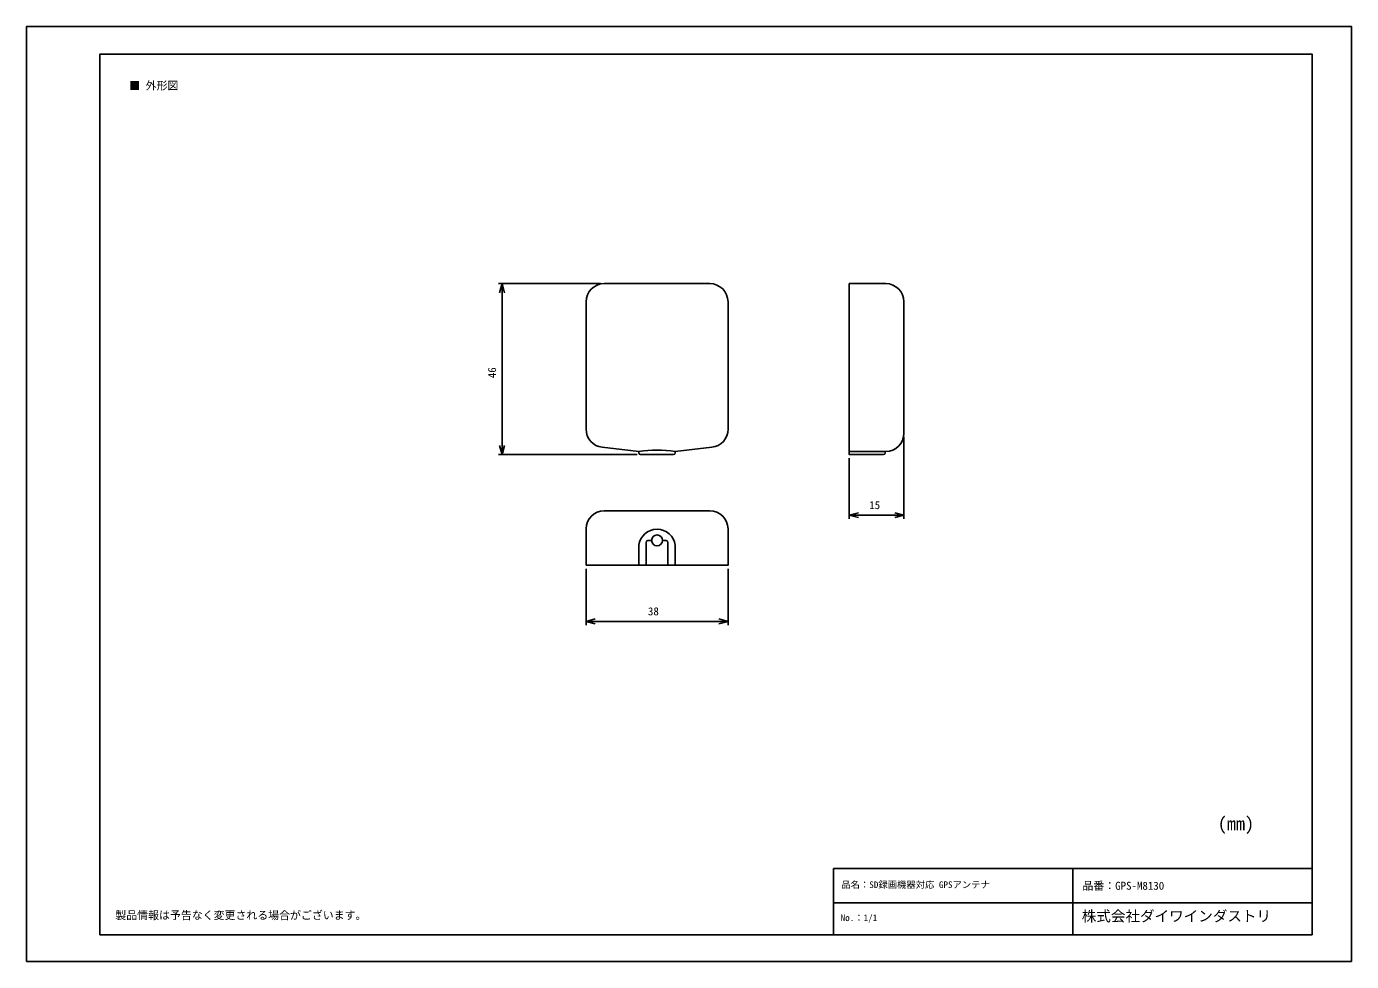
# Model space of a CAD drawing. Units: millimetres on the paper. Extents: x -148 to 216, y -105 to 152.
import ezdxf
from ezdxf.enums import TextEntityAlignment as Align

# ---------------------------------------------------------------- set-up
doc = ezdxf.new("R2010")
doc.units = ezdxf.units.MM
doc.layers.add('0-0_0', color=4, linetype='Continuous')
doc.layers.add('0-2_外形線', color=4, linetype='Continuous')
doc.styles.add('ＭＳ ゴシック', font='')
doc.styles.get('ＭＳ ゴシック').set_extended_font_data('MS Gothic')

msp = doc.modelspace()

# ---------------------------------------------------------------- linework, layer by layer
at = {"layer": '0-0_0'}
for p, q in [((-17.846, 81.337), (-17.846, 78.837)), ((-17.846, 34.337), (-17.846, 36.837)), ((77.528, 17.691), (80.028, 17.691)), ((92.528, 17.691), (90.028, 17.691)), ((5.219, -11.508), (7.719, -11.508)), ((44.219, -11.508), (41.719, -11.508))]:
    msp.add_line(p, q, dxfattribs=at)
for points in [[(-18.516, 78.837), (-17.846, 81.337), (-17.176, 78.837)], [(-17.176, 36.837), (-17.846, 34.337), (-18.516, 36.837)], [(80.028, 17.021), (77.528, 17.691), (80.028, 18.36)], [(90.028, 18.36), (92.528, 17.691), (90.028, 17.021)], [(7.719, -12.178), (5.219, -11.508), (7.719, -10.838)], [(41.719, -10.838), (44.219, -11.508), (41.719, -12.178)]]:
    msp.add_lwpolyline(points, dxfattribs=at)
at = {"layer": '0-2_外形線'}
for p, q in [((9.219, 81.337), (-18.846, 81.337)), ((39.219, 81.337), (10.219, 81.337)), ((-17.846, 78.837), (-17.846, 36.837)), ((5.219, 76.337), (5.219, 41.963)), ((44.219, 41.963), (44.219, 76.337)), ((92.528, 40.193), (92.528, 76.337)), ((5.219, 41.3), (5.219, 42.627)), ((44.219, 42.627), (44.219, 41.3)), ((92.528, 39.193), (92.528, 16.691)), ((19.219, 34.337), (-18.846, 34.337)), ((19.719, 35.193), (9.656, 36.331)), ((19.719, 35.193), (19.719, 34.837)), ((20.219, 34.337), (29.219, 34.337)), ((39.781, 36.331), (29.719, 35.193)), ((29.719, 35.193), (29.719, 34.837)), ((77.528, 35.193), (87.528, 35.193)), ((77.528, 33.336), (77.528, 16.691)), ((39.219, 18.901), (10.219, 18.901)), ((80.028, 17.691), (90.028, 17.691)), ((5.219, 13.901), (5.219, 3.901)), ((19.719, 9.42), (19.719, 3.901)), ((23.219, 10.701), (22.219, 10.701)), ((27.219, 10.701), (26.218, 10.701)), ((29.719, 9.42), (29.719, 3.901)), ((5.219, 2.901), (5.219, -12.508)), ((44.219, 2.901), (44.219, -12.508)), ((7.719, -11.508), (41.719, -11.508)), ((138.951, -79.469), (138.951, -97.657)), ((73.197, -88.905), (204.705, -88.905)), ((-128.377, -97.657), (204.705, -97.657)), ((-148.5, -105), (215.5, -105))]:
    msp.add_line(p, q, dxfattribs=at)
for points in [[(215.5, -105), (215.5, 152), (-148.5, 152), (-148.5, -105)], [(204.705, -97.657), (204.705, 144.365), (-128.377, 144.365), (-128.377, -97.657)], [(87.528, 81.337), (77.528, 81.337), (77.528, 35.193), (87.425, 35.193), (87.425, 34.836)], [(86.925, 34.336), (77.528, 34.336), (77.528, 35.193)], [(5.219, 3.901), (44.219, 3.901), (44.219, 13.901)], [(21.719, 10.201), (21.719, 3.901), (27.719, 3.901), (27.719, 10.201)]]:
    msp.add_lwpolyline(points, dxfattribs=at)
msp.add_lwpolyline([(204.705, -97.657), (73.197, -97.657), (73.197, -79.469), (204.705, -79.469)], close=True, dxfattribs=at)
msp.add_circle((24.719, 10.74), 1.5, dxfattribs=at)
for centre, radius, start, end in [((10.219, 76.337), 5, 90, 180), ((39.219, 76.337), 5, 0, 90), ((87.528, 76.337), 5, 0, 90), ((10.219, 41.3), 5, 180, 263.54409), ((39.219, 41.3), 5, 276.45591, 0), ((87.528, 40.193), 5, 270, 0), ((24.719, -0.468), 36.01, 82.0186, 97.9814), ((20.219, 34.837), 0.5, 180, 270), ((29.219, 34.837), 0.5, 270, 0), ((86.925, 34.836), 0.5, 270, 0), ((10.219, 13.901), 5, 90, 180), ((39.219, 13.901), 5, 0, 90), ((24.719, 8.754), 5.044, 7.58047, 172.41953), ((22.219, 10.201), 0.5, 90, 180), ((27.219, 10.201), 0.5, 0, 90)]:
    msp.add_arc(centre, radius, start, end, dxfattribs=at)

# ---------------------------------------------------------------- texts
at = {"layer": '0-2_外形線', "style": 'ＭＳ ゴシック'}
for s, height, p in [('■ 外形図', 2.199, (-120.259, 133.988)), ('15', 2.199, (83.028, 18.691)), ('38', 2.199, (22.219, -10.508)), ('(mm)', 3.666, (178.759, -70.043)), ('品名：SD録画機器対応 GPSアンテナ', 1.833, (75.322, -85.358)), ('品番：GPS-M8130', 2.199, (141.587, -85.938)), ('製品情報は予告なく変更される場合がございます。', 2.199, (-124.094, -94.046)), ('株式会社ダイワインダストリ', 2.933, (141.395, -94.857)), ('No.：1/1', 1.833, (75.164, -94.439))]:
    msp.add_text(s, height=height, dxfattribs=at).set_placement(p, align=Align.BOTTOM_LEFT)
msp.add_text('46', height=2.199, rotation=90, dxfattribs=at).set_placement((-18.846, 55.337), align=Align.BOTTOM_LEFT)

doc.saveas('drawing.dxf')
